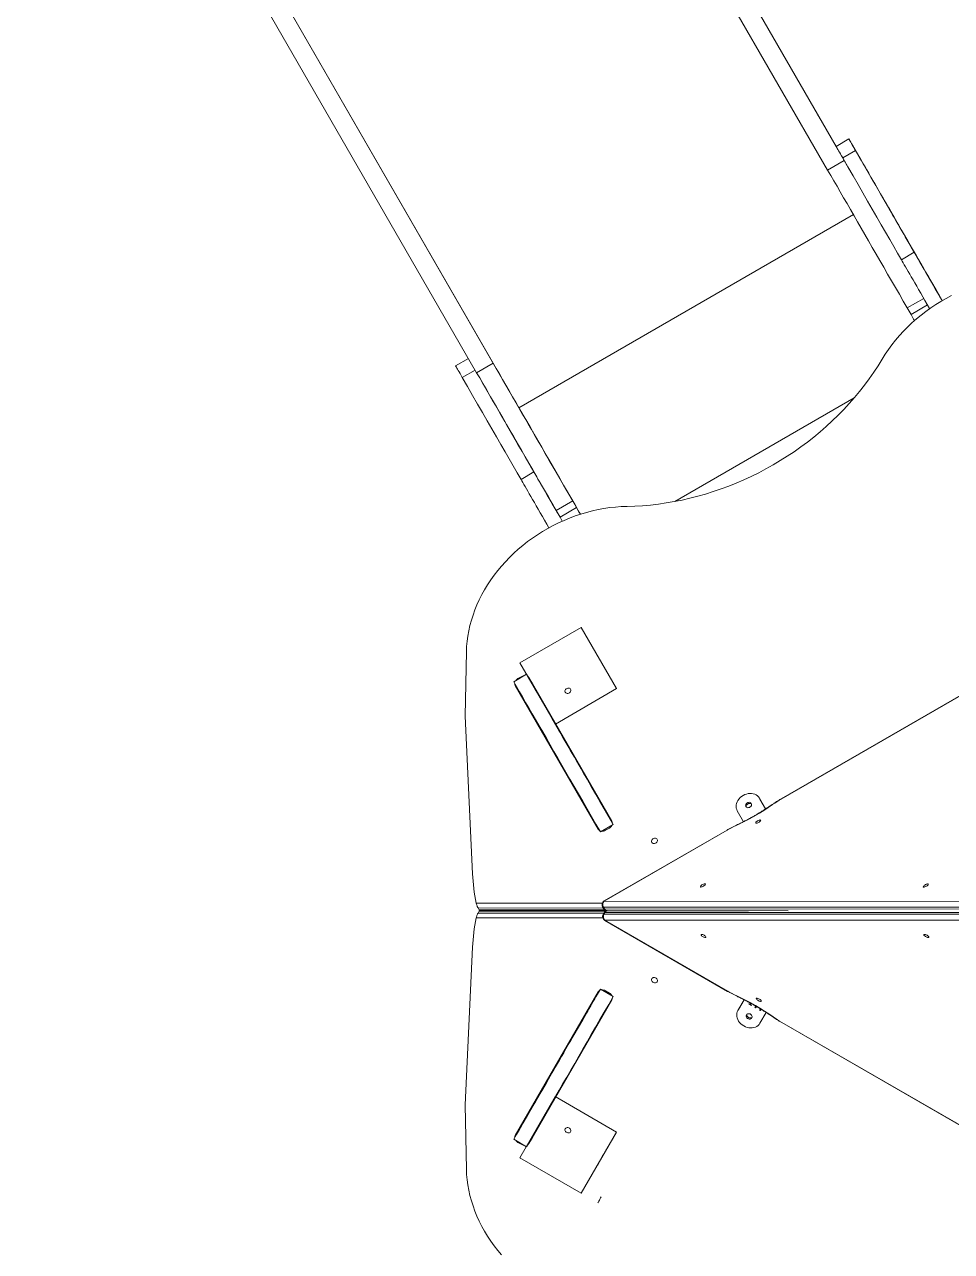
# Model space of a CAD drawing. Header units: millimetres. Extents: x -12977 to 11786, y -11805 to 10558.
# Drawn here: x -6542 to -5232, y 4982 to 6717 of the extents above; entities that cross this region are included whole.
import ezdxf

# ---------------------------------------------------------------- set-up
doc = ezdxf.new("R2010")
doc.units = ezdxf.units.MM
doc.layers.add('DIKOM_ОБЪЕКТ', color=7, linetype='Continuous')

msp = doc.modelspace()

# ---------------------------------------------------------------- linework, layer by layer
at = {"layer": 'DIKOM_ОБЪЕКТ', "color": 7, "linetype": 'Continuous', "lineweight": 15}
for p, q in [((-5383.433, 6524.838), (-6022.646, 7632.29)), ((-5406.816, 6511.338), (-6046.028, 7618.79)), ((-5394.945, 6544.878), (-5909.633, 7436.589)), ((-5879.665, 6238.338), (-6518.878, 7345.79)), ((-5903.048, 6224.838), (-6542.261, 7332.29)), ((-5843.26, 6175.338), (-6425.151, 7183.479)), ((-5376.792, 6555.359), (-5394.978, 6544.859)), ((-5406.816, 6511.338), (-5383.433, 6524.838)), ((-5367.363, 6539.012), (-5385.55, 6528.512)), ((-5843.26, 6175.338), (-5370.44, 6448.32)), ((-5317.094, 6451.965), (-5317.102, 6451.96)), ((-5293.043, 6410.282), (-5298.12, 6419.076)), ((-5296.98, 6417.126), (-5296.991, 6417.121)), ((-5284.311, 6395.043), (-5302.497, 6384.543)), ((-5248.727, 6333.543), (-5248.737, 6333.538)), ((-5248.727, 6333.543), (-5244.794, 6326.73)), ((-5244.786, 6326.734), (-5248.718, 6333.545)), ((-5244.803, 6326.724), (-5247.998, 6332.258)), ((-5294.331, 6316.486), (-5270.996, 6329.959)), ((-5288.915, 6307.105), (-5294.331, 6316.486)), ((-5288.915, 6307.105), (-5265.58, 6320.577)), ((-5914.602, 6244.854), (-5932.78, 6234.359)), ((-5905.168, 6228.51), (-5923.351, 6218.012)), ((-5879.665, 6238.338), (-5903.048, 6224.838)), ((-5622.982, 6042.72), (-5369.348, 6189.157)), ((-5822.112, 6084.543), (-5840.299, 6074.043)), ((-5767.181, 6043.486), (-5790.564, 6029.986)), ((-5761.765, 6034.104), (-5767.181, 6043.486)), ((-5785.147, 6020.605), (-5790.564, 6029.986)), ((-5761.765, 6034.104), (-5785.147, 6020.605)), ((-5781.948, 6015.064), (-5785.147, 6020.605)), ((-5755.196, 5864.787), (-5841.799, 5814.787)), ((-5705.196, 5778.185), (-5755.196, 5864.787)), ((-5081.383, 5848.296), (-5472.65, 5622.398)), ((-5081.221, 5848.014), (-5472.488, 5622.116)), ((-5917.497, 5830.486), (-5919.276, 5739.41)), ((-5841.799, 5814.787), (-5791.799, 5728.185)), ((-5832.509, 5798.494), (-5850.696, 5787.994)), ((-5832.509, 5798.494), (-5850.696, 5787.994)), ((-5839.24, 5795.552), (-5844.783, 5792.351)), ((-5839.24, 5795.551), (-5844.782, 5792.351)), ((-5838.832, 5794.844), (-5839.24, 5795.552)), ((-5838.831, 5794.844), (-5839.24, 5795.551)), ((-5711.804, 5590.802), (-5829.044, 5793.891)), ((-5848.443, 5782.691), (-5731.203, 5579.602)), ((-5844.118, 5775.201), (-5848.443, 5782.691)), ((-5844.118, 5775.201), (-5848.443, 5782.69)), ((-5844.783, 5792.351), (-5844.374, 5791.644)), ((-5844.782, 5792.351), (-5844.374, 5791.644)), ((-5791.799, 5728.185), (-5705.196, 5778.185)), ((-5705.194, 5778.078), (-5705.196, 5778.185)), ((-5705.194, 5778.073), (-5705.196, 5778.077)), ((-5731.143, 5579.501), (-5844.118, 5775.201)), ((-5808.901, 5757.602), (-5794.195, 5732.128)), ((-5919.276, 5739.41), (-5908.773, 5516.371)), ((-5793.591, 5732.477), (-5794.195, 5732.128)), ((-5791.799, 5728.174), (-5791.799, 5728.185)), ((-5791.765, 5727.926), (-5791.164, 5728.273)), ((-5806.775, 5710.513), (-5806.774, 5711.953)), ((-5806.77, 5712.023), (-5806.771, 5710.506)), ((-5788.769, 5724.124), (-5788.768, 5722.759)), ((-5791.768, 5685.936), (-5791.768, 5684.518)), ((-5503.359, 5623.387), (-5494.529, 5608.091)), ((-5503.359, 5623.387), (-5502.498, 5621.895)), ((-5502.498, 5621.895), (-5494.529, 5608.091)), ((-5718.883, 5603.064), (-5719.486, 5602.716)), ((-5718.882, 5603.062), (-5719.485, 5602.713)), ((-5525.705, 5590.09), (-5534.536, 5605.387)), ((-5709.959, 5586.206), (-5728.146, 5575.706)), ((-5719.485, 5602.713), (-5719.486, 5602.716)), ((-5719.485, 5602.713), (-5711.073, 5588.142)), ((-5549.037, 5578.296), (-5722.801, 5477.973)), ((-5548.874, 5578.014), (-5722.638, 5477.691)), ((-5721.007, 5577.941), (-5715.464, 5581.14)), ((-5903.569, 5474.898), (-5725.417, 5474.889)), ((-5901.146, 5468.069), (-5899.705, 5465.573)), ((-5724.006, 5468.06), (-5901.146, 5468.069)), ((-5899.705, 5465.573), (-5722.04, 5465.564)), ((-5718.547, 5464.091), (-5899.139, 5464.099)), ((-5899.128, 5464.905), (-5720.948, 5464.896)), ((-5806.774, 5464.9), (-5806.774, 5464.095)), ((-5806.771, 5464.901), (-5806.77, 5464.095)), ((-5806.77, 5464.9), (-5806.77, 5464.095)), ((-5806.768, 5464.095), (-5806.768, 5464.901)), ((-5791.768, 5464.094), (-5791.768, 5464.9)), ((-5763.941, 5464.898), (-5763.941, 5464.093)), ((-5763.941, 5464.898), (-5763.941, 5464.093)), ((-5724.997, 5469.777), (-5723.578, 5467.32)), ((-5154.166, 5469.009), (-5723.854, 5469.335)), ((-5723.854, 5469.335), (-5722.435, 5466.878)), ((-5722.638, 5477.691), (-5152.951, 5477.366)), ((-5722.435, 5466.878), (-5152.748, 5466.552)), ((-5718.385, 5464.32), (-5462.798, 5464.173)), ((-5518.651, 5464.205), (-5717.543, 5464.175)), ((-5724.737, 5454.096), (-5903.569, 5454.105)), ((-5901.146, 5460.934), (-5899.704, 5463.431)), ((-5901.146, 5460.934), (-5722.882, 5460.924)), ((-5720.453, 5463.422), (-5899.704, 5463.431)), ((-5722.738, 5461.175), (-5724.157, 5458.717)), ((-5721.595, 5461.617), (-5723.014, 5459.159)), ((-5723.014, 5459.159), (-5153.327, 5459.246)), ((-5721.961, 5450.522), (-5721.798, 5450.803)), ((-5721.961, 5450.522), (-5548.197, 5350.199)), ((-5152.111, 5450.889), (-5721.798, 5450.803)), ((-5721.798, 5450.803), (-5548.034, 5350.48)), ((-5151.908, 5461.703), (-5721.595, 5461.617)), ((-5919.275, 5189.641), (-5908.773, 5412.64)), ((-5731.203, 5349.402), (-5848.443, 5146.361)), ((-5730.859, 5348.625), (-5729.283, 5351.353)), ((-5728.145, 5353.296), (-5709.959, 5342.797)), ((-5715.464, 5347.862), (-5721.007, 5351.062)), ((-5548.197, 5350.199), (-5548.034, 5350.48)), ((-5829.044, 5135.161), (-5711.804, 5338.202)), ((-5711.744, 5338.307), (-5824.719, 5142.653)), ((-5719.483, 5326.301), (-5718.879, 5325.952)), ((-5533.696, 5323.115), (-5524.868, 5338.403)), ((-5532.834, 5324.607), (-5524.869, 5338.404)), ((-5518.088, 5332.247), (-5517.975, 5332.444)), ((-5514.84, 5330.372), (-5518.088, 5332.247)), ((-5515.247, 5330.938), (-5517.309, 5332.129)), ((-5516.267, 5332.902), (-5515.835, 5333.649)), ((-5514.741, 5333.044), (-5515.184, 5332.277)), ((-5515.04, 5332.526), (-5515.184, 5332.277)), ((-5514.741, 5333.044), (-5515.04, 5332.526)), ((-5514.697, 5330.621), (-5514.84, 5330.372)), ((-5514.727, 5330.569), (-5514.84, 5330.372)), ((-5511.956, 5331.201), (-5511.825, 5331.429)), ((-5508.588, 5329.256), (-5511.956, 5331.201)), ((-5509.668, 5327.386), (-5508.588, 5329.256)), ((-5508.586, 5326.761), (-5509.668, 5327.386)), ((-5508.442, 5327.009), (-5509.525, 5327.635)), ((-5508.445, 5329.505), (-5508.588, 5329.256)), ((-5507.506, 5328.631), (-5508.586, 5326.761)), ((-5508.442, 5327.009), (-5508.586, 5326.761)), ((-5507.362, 5328.88), (-5508.442, 5327.009)), ((-5507.362, 5328.88), (-5507.506, 5328.631)), ((-5506.303, 5327.937), (-5507.506, 5328.631)), ((-5506.159, 5328.186), (-5506.303, 5327.937)), ((-5506.174, 5328.161), (-5506.303, 5327.937)), ((-5505.461, 5327.451), (-5505.34, 5327.661)), ((-5502.093, 5325.507), (-5505.461, 5327.451)), ((-5503.173, 5323.636), (-5502.093, 5325.507)), ((-5501.95, 5325.755), (-5502.093, 5325.507)), ((-5533.696, 5323.115), (-5532.834, 5324.607)), ((-5502.091, 5323.011), (-5503.173, 5323.636)), ((-5501.947, 5323.26), (-5503.03, 5323.885)), ((-5493.691, 5320.405), (-5502.52, 5305.115)), ((-5501.011, 5324.881), (-5502.091, 5323.011)), ((-5501.947, 5323.26), (-5502.091, 5323.011)), ((-5500.867, 5325.13), (-5501.947, 5323.26)), ((-5499.808, 5324.187), (-5501.011, 5324.881)), ((-5471.81, 5306.097), (-5471.647, 5306.378)), ((-5471.81, 5306.097), (-5080.543, 5080.199)), ((-5471.647, 5306.378), (-5080.381, 5080.48)), ((-5791.405, 5243.773), (-5791.769, 5243.773)), ((-5791.768, 5244.512), (-5791.768, 5243.084)), ((-5809.953, 5211.662), (-5809.954, 5211.677)), ((-5809.954, 5211.677), (-5809.947, 5211.673)), ((-5809.953, 5211.662), (-5809.953, 5211.676)), ((-5809.953, 5211.676), (-5809.947, 5211.673)), ((-5788.769, 5206.307), (-5788.769, 5204.914)), ((-5917.497, 5098.581), (-5919.275, 5189.641)), ((-5791.895, 5201.332), (-5841.895, 5114.73)), ((-5794.192, 5196.914), (-5793.588, 5196.566)), ((-5705.292, 5151.332), (-5791.895, 5201.332)), ((-5791.882, 5201.326), (-5791.895, 5201.332)), ((-5791.155, 5200.781), (-5791.758, 5201.129)), ((-5791.672, 5201.279), (-5791.069, 5200.931)), ((-5790.879, 5201.259), (-5791.482, 5201.607)), ((-5832.754, 5172.186), (-5837.154, 5164.565)), ((-5832.753, 5172.171), (-5837.153, 5164.55)), ((-5850.696, 5141.059), (-5832.51, 5130.559)), ((-5850.696, 5141.058), (-5832.509, 5130.558)), ((-5844.374, 5137.408), (-5844.782, 5136.701)), ((-5844.374, 5137.408), (-5844.782, 5136.701)), ((-5844.782, 5136.701), (-5839.24, 5133.501)), ((-5844.782, 5136.701), (-5839.24, 5133.501)), ((-5824.719, 5142.653), (-5829.044, 5135.161)), ((-5824.719, 5142.653), (-5829.044, 5135.161)), ((-5755.292, 5064.73), (-5705.292, 5151.332)), ((-5712.876, 5138.181), (-5712.812, 5138.145)), ((-5705.205, 5151.284), (-5705.292, 5151.332)), ((-5705.215, 5151.29), (-5705.206, 5151.285)), ((-5839.24, 5133.501), (-5838.832, 5134.209)), ((-5839.24, 5133.501), (-5838.831, 5134.208)), ((-5841.895, 5114.73), (-5755.292, 5064.73)), ((-5841.795, 5114.6), (-5841.764, 5114.654)), ((-5841.795, 5114.593), (-5841.795, 5114.6)), ((-5755.288, 5064.728), (-5755.292, 5064.73)), ((-5731.822, 5051.182), (-5731.822, 5051.182))]:
    msp.add_line(p, q, dxfattribs=at)
at = {"layer": 'DIKOM_ОБЪЕКТ', "color": 7, "linetype": 'Continuous', "lineweight": 15, "flags": 128}
for points in [[(-5423.503, 6594.341), (-5423.414, 6594.186), (-5423.155, 6593.738), (-5422.75, 6593.036), (-5422.233, 6592.141), (-5421.652, 6591.134), (-5421.058, 6590.105), (-5420.503, 6589.144), (-5420.036, 6588.336), (-5419.7, 6587.755), (-5419.525, 6587.451), (-5419.525, 6587.451), (-5419.701, 6587.756), (-5420.037, 6588.338), (-5420.502, 6589.145), (-5421.057, 6590.106), (-5421.652, 6591.136), (-5422.233, 6592.142), (-5422.749, 6593.037), (-5423.155, 6593.739), (-5423.414, 6594.187), (-5423.503, 6594.341)], [(-5394.978, 6544.859), (-5394.963, 6544.832), (-5394.799, 6544.547), (-5394.457, 6543.952), (-5393.937, 6543.05), (-5393.241, 6541.843), (-5392.372, 6540.336), (-5391.332, 6538.533), (-5390.126, 6536.442), (-5388.756, 6534.069), (-5387.229, 6531.423), (-5385.55, 6528.512)], [(-5291.698, 6407.995), (-5294.075, 6412.114), (-5296.56, 6416.419), (-5299.144, 6420.896), (-5301.82, 6425.53), (-5304.575, 6430.304), (-5307.402, 6435.201), (-5310.291, 6440.206), (-5313.232, 6445.299), (-5316.214, 6450.465), (-5319.227, 6455.684), (-5322.26, 6460.938), (-5325.304, 6466.21), (-5328.348, 6471.481), (-5331.379, 6476.732), (-5334.389, 6481.945), (-5337.368, 6487.104), (-5340.303, 6492.188), (-5343.186, 6497.181), (-5346.007, 6502.065), (-5348.754, 6506.823), (-5351.42, 6511.44), (-5353.994, 6515.898), (-5356.469, 6520.182), (-5358.834, 6524.278), (-5361.082, 6528.171), (-5363.205, 6531.847), (-5365.197, 6535.294), (-5367.048, 6538.5), (-5368.754, 6541.454), (-5370.309, 6544.145), (-5371.707, 6546.565), (-5372.942, 6548.703), (-5374.012, 6550.555), (-5374.912, 6552.112), (-5375.639, 6553.369), (-5376.191, 6554.323), (-5376.565, 6554.969), (-5376.76, 6555.306), (-5376.776, 6555.332), (-5376.613, 6555.047), (-5376.27, 6554.452), (-5375.75, 6553.55), (-5375.054, 6552.343), (-5374.185, 6550.836), (-5373.146, 6549.034), (-5371.939, 6546.942), (-5370.57, 6544.569), (-5369.043, 6541.923), (-5367.363, 6539.012)], [(-5302.497, 6384.543), (-5307.867, 6393.853), (-5313.409, 6403.461), (-5319.122, 6413.366), (-5325.007, 6423.568), (-5331.061, 6434.064), (-5337.286, 6444.855), (-5343.68, 6455.938), (-5350.242, 6467.313), (-5356.971, 6478.977), (-5363.868, 6490.931), (-5370.93, 6503.172), (-5378.158, 6515.7), (-5385.55, 6528.512)], [(-5376.202, 6512.31), (-5379.123, 6517.371), (-5383.433, 6524.838)], [(-5284.311, 6395.043), (-5289.68, 6404.353), (-5295.222, 6413.961), (-5300.936, 6423.866), (-5306.82, 6434.068), (-5312.875, 6444.564), (-5319.099, 6455.355), (-5325.493, 6466.438), (-5332.056, 6477.813), (-5338.784, 6489.477), (-5345.681, 6501.431), (-5352.743, 6513.672), (-5359.971, 6526.2), (-5367.363, 6539.012)], [(-5294.331, 6316.486), (-5299.883, 6326.103), (-5305.43, 6335.71), (-5310.966, 6345.299), (-5316.485, 6354.858), (-5321.982, 6364.379), (-5327.45, 6373.851), (-5332.886, 6383.266), (-5338.282, 6392.614), (-5343.634, 6401.885), (-5348.937, 6411.07), (-5354.184, 6420.16), (-5359.371, 6429.145), (-5364.493, 6438.018), (-5369.544, 6446.768), (-5374.519, 6455.386), (-5379.413, 6463.866), (-5384.223, 6472.196), (-5388.941, 6480.37), (-5393.564, 6488.38), (-5398.087, 6496.216), (-5402.505, 6503.871), (-5406.816, 6511.338)], [(-5317.094, 6451.965), (-5318.597, 6454.566), (-5319.973, 6456.95), (-5321.213, 6459.096), (-5322.303, 6460.983), (-5323.234, 6462.594), (-5323.996, 6463.913), (-5324.583, 6464.929), (-5324.989, 6465.631), (-5325.211, 6466.013), (-5325.245, 6466.072), (-5325.093, 6465.807), (-5324.754, 6465.221), (-5324.234, 6464.318), (-5323.536, 6463.108), (-5322.667, 6461.602), (-5321.635, 6459.813), (-5320.45, 6457.76), (-5319.122, 6455.46), (-5317.665, 6452.935), (-5316.092, 6450.209), (-5314.417, 6447.308)], [(-5296.98, 6417.126), (-5298.724, 6420.147), (-5300.536, 6423.286), (-5302.4, 6426.515), (-5304.299, 6429.804), (-5306.214, 6433.122), (-5308.13, 6436.44), (-5310.027, 6439.726), (-5311.89, 6442.951), (-5313.699, 6446.085), (-5315.44, 6449.099), (-5317.094, 6451.965)], [(-5314.417, 6447.308), (-5312.429, 6443.865), (-5310.427, 6440.396), (-5308.41, 6436.901), (-5306.378, 6433.382), (-5304.333, 6429.84), (-5302.275, 6426.274), (-5300.203, 6422.685), (-5298.12, 6419.076)], [(-5309.343, 6438.509), (-5309.255, 6438.356), (-5308.996, 6437.907), (-5308.59, 6437.205), (-5308.075, 6436.31), (-5307.493, 6435.304), (-5306.898, 6434.274), (-5306.343, 6433.313), (-5305.878, 6432.506), (-5305.542, 6431.924), (-5305.366, 6431.62), (-5305.366, 6431.62), (-5305.541, 6431.925), (-5305.877, 6432.506), (-5306.344, 6433.314), (-5306.899, 6434.275), (-5307.492, 6435.305), (-5308.074, 6436.312), (-5308.591, 6437.206), (-5308.996, 6437.908), (-5309.255, 6438.356), (-5309.343, 6438.509)], [(-5296.98, 6417.126), (-5292.889, 6410.038), (-5288.713, 6402.805), (-5284.462, 6395.441), (-5280.144, 6387.961), (-5275.767, 6380.379), (-5271.338, 6372.708), (-5266.868, 6364.964), (-5262.363, 6357.161), (-5257.832, 6349.313), (-5253.284, 6341.435), (-5248.727, 6333.543)], [(-5293.043, 6410.282), (-5288.178, 6401.856), (-5283.265, 6393.345), (-5278.308, 6384.758), (-5273.314, 6376.107), (-5268.288, 6367.402), (-5263.237, 6358.654), (-5258.168, 6349.873), (-5253.086, 6341.071), (-5247.998, 6332.258)], [(-5291.698, 6407.995), (-5288.517, 6402.485), (-5285.234, 6396.797), (-5281.856, 6390.946), (-5278.393, 6384.947), (-5274.854, 6378.815), (-5271.247, 6372.567), (-5267.582, 6366.218), (-5263.867, 6359.785), (-5260.115, 6353.284), (-5256.333, 6346.733), (-5252.53, 6340.147), (-5248.718, 6333.545)], [(-5302.497, 6384.543), (-5301.299, 6382.466), (-5299.937, 6380.105), (-5298.413, 6377.463), (-5296.732, 6374.549), (-5294.897, 6371.369), (-5292.912, 6367.93), (-5290.783, 6364.241), (-5288.514, 6360.309), (-5286.11, 6356.144), (-5283.578, 6351.757), (-5280.923, 6347.156), (-5278.151, 6342.354), (-5275.269, 6337.361), (-5272.283, 6332.189), (-5269.201, 6326.849), (-5266.03, 6321.356), (-5262.777, 6315.721), (-5262.576, 6315.372)], [(-5284.311, 6395.043), (-5283.112, 6392.966), (-5281.75, 6390.605), (-5280.226, 6387.963), (-5278.545, 6385.049), (-5276.71, 6381.869), (-5274.726, 6378.43), (-5272.596, 6374.741), (-5270.327, 6370.809), (-5267.924, 6366.644), (-5265.391, 6362.257), (-5262.736, 6357.656), (-5259.964, 6352.854), (-5257.082, 6347.861), (-5254.097, 6342.689), (-5251.015, 6337.349), (-5247.843, 6331.856), (-5244.862, 6326.69)], [(-5329.641, 6244.171), (-5325.341, 6251.057), (-5320.754, 6257.824), (-5315.887, 6264.457), (-5310.75, 6270.948), (-5305.352, 6277.283), (-5299.701, 6283.453), (-5293.809, 6289.446), (-5287.684, 6295.253), (-5281.337, 6300.861), (-5274.78, 6306.263), (-5268.024, 6311.449), (-5261.081, 6316.41), (-5253.964, 6321.137), (-5246.683, 6325.621), (-5239.252, 6329.855), (-5231.684, 6333.832)], [(-5283.986, 6298.568), (-5285.235, 6300.73), (-5288.915, 6307.105)], [(-5932.78, 6234.359), (-5932.765, 6234.332), (-5932.601, 6234.047), (-5932.258, 6233.452), (-5931.739, 6232.55), (-5931.043, 6231.343), (-5930.174, 6229.836), (-5929.134, 6228.034), (-5927.927, 6225.942), (-5926.558, 6223.569), (-5925.031, 6220.923), (-5923.351, 6218.012)], [(-5767.181, 6043.486), (-5772.734, 6053.103), (-5778.281, 6062.711), (-5783.816, 6072.298), (-5789.335, 6081.858), (-5794.831, 6091.379), (-5800.3, 6100.851), (-5805.735, 6110.266), (-5811.131, 6119.613), (-5816.484, 6128.885), (-5821.786, 6138.07), (-5827.034, 6147.16), (-5832.221, 6156.146), (-5837.342, 6165.018), (-5842.394, 6173.768), (-5847.369, 6182.386), (-5852.264, 6190.866), (-5857.072, 6199.196), (-5861.791, 6207.371), (-5866.414, 6215.38), (-5870.937, 6223.216), (-5875.356, 6230.871), (-5879.665, 6238.338)], [(-5690.478, 6035.842), (-5679.438, 6036.173), (-5668.353, 6036.821), (-5657.237, 6037.786), (-5646.097, 6039.067), (-5634.947, 6040.661), (-5623.797, 6042.569), (-5612.657, 6044.787), (-5601.54, 6047.314), (-5590.456, 6050.148), (-5579.417, 6053.285), (-5568.431, 6056.722), (-5557.513, 6060.456), (-5546.67, 6064.483), (-5535.915, 6068.799), (-5525.259, 6073.401), (-5514.712, 6078.283), (-5504.282, 6083.44), (-5493.983, 6088.867), (-5483.824, 6094.56), (-5473.814, 6100.512), (-5463.963, 6106.718), (-5454.283, 6113.171), (-5444.782, 6119.865), (-5435.468, 6126.793), (-5426.353, 6133.949), (-5417.444, 6141.325), (-5408.75, 6148.914), (-5400.281, 6156.709), (-5392.044, 6164.701), (-5384.048, 6172.883), (-5376.3, 6181.248), (-5368.81, 6189.786), (-5361.582, 6198.488), (-5354.625, 6207.348), (-5347.946, 6216.355), (-5341.552, 6225.5), (-5335.448, 6234.775), (-5329.641, 6244.171)], [(-5840.299, 6074.043), (-5845.669, 6083.353), (-5851.21, 6092.961), (-5856.923, 6102.866), (-5862.809, 6113.068), (-5868.863, 6123.564), (-5875.088, 6134.355), (-5881.482, 6145.438), (-5888.043, 6156.812), (-5894.773, 6168.477), (-5901.669, 6180.431), (-5908.732, 6192.672), (-5915.959, 6205.199), (-5923.351, 6218.012)], [(-5790.564, 6029.986), (-5796.116, 6039.603), (-5801.663, 6049.21), (-5807.198, 6058.799), (-5812.718, 6068.358), (-5818.214, 6077.879), (-5823.683, 6087.351), (-5829.118, 6096.766), (-5834.514, 6106.114), (-5839.866, 6115.385), (-5845.169, 6124.57), (-5850.417, 6133.66), (-5855.603, 6142.645), (-5860.725, 6151.518), (-5865.776, 6160.268), (-5870.752, 6168.886), (-5875.646, 6177.366), (-5880.455, 6185.696), (-5885.173, 6193.87), (-5889.797, 6201.88), (-5894.319, 6209.716), (-5898.739, 6217.371), (-5903.048, 6224.838)], [(-5822.112, 6084.543), (-5827.482, 6093.853), (-5833.024, 6103.461), (-5838.737, 6113.366), (-5844.622, 6123.568), (-5850.677, 6134.064), (-5856.901, 6144.855), (-5863.295, 6155.938), (-5869.857, 6167.312), (-5876.586, 6178.977), (-5883.483, 6190.931), (-5890.545, 6203.172), (-5895.818, 6212.311)], [(-5756.377, 6024.83), (-5758.426, 6028.379), (-5763.894, 6037.851), (-5769.329, 6047.266), (-5774.726, 6056.613), (-5780.078, 6065.884), (-5785.38, 6075.07), (-5790.628, 6084.16), (-5795.816, 6093.146), (-5800.937, 6102.018), (-5805.988, 6110.768), (-5810.964, 6119.387), (-5815.858, 6127.866), (-5820.666, 6136.196), (-5825.385, 6144.371), (-5830.008, 6152.38), (-5834.532, 6160.216), (-5838.95, 6167.871), (-5843.26, 6175.338)], [(-5819.763, 6134.582), (-5819.852, 6134.735), (-5820.111, 6135.183), (-5820.516, 6135.885), (-5821.032, 6136.779), (-5821.613, 6137.786), (-5822.208, 6138.816), (-5822.763, 6139.777), (-5823.229, 6140.584), (-5823.564, 6141.166), (-5823.741, 6141.471), (-5823.74, 6141.471), (-5823.565, 6141.167), (-5823.229, 6140.585), (-5822.762, 6139.778), (-5822.207, 6138.817), (-5821.613, 6137.788), (-5821.032, 6136.781), (-5820.515, 6135.886), (-5820.11, 6135.184), (-5819.851, 6134.736), (-5819.763, 6134.582)], [(-5840.299, 6074.043), (-5839.101, 6071.966), (-5837.738, 6069.604), (-5836.215, 6066.963), (-5834.533, 6064.049), (-5832.698, 6060.869), (-5830.713, 6057.43), (-5828.584, 6053.74), (-5826.316, 6049.809), (-5823.912, 6045.644), (-5821.38, 6041.257), (-5818.725, 6036.656), (-5815.953, 6031.854), (-5813.071, 6026.861), (-5810.085, 6021.689), (-5807.003, 6016.349), (-5803.832, 6010.856), (-5800.827, 6005.651)], [(-5822.112, 6084.543), (-5820.914, 6082.466), (-5819.551, 6080.104), (-5818.028, 6077.463), (-5816.346, 6074.549), (-5814.512, 6071.369), (-5812.527, 6067.93), (-5810.397, 6064.24), (-5808.129, 6060.309), (-5805.726, 6056.144), (-5803.193, 6051.757), (-5800.538, 6047.156), (-5797.766, 6042.354), (-5794.883, 6037.36), (-5791.899, 6032.189), (-5788.817, 6026.849), (-5785.645, 6021.356), (-5782.392, 6015.72), (-5782, 6015.041)], [(-5690.478, 6035.842), (-5698.591, 6035.561), (-5706.744, 6034.972), (-5714.922, 6034.074), (-5723.111, 6032.871), (-5731.297, 6031.364), (-5739.465, 6029.555), (-5747.601, 6027.449), (-5755.692, 6025.047), (-5763.723, 6022.356), (-5771.679, 6019.379), (-5779.548, 6016.121), (-5787.315, 6012.588), (-5794.968, 6008.787), (-5802.491, 6004.724), (-5809.875, 6000.406), (-5817.103, 5995.841), (-5824.164, 5991.035), (-5831.046, 5985.999), (-5837.737, 5980.741), (-5844.225, 5975.269), (-5850.499, 5969.593), (-5856.549, 5963.724), (-5862.362, 5957.671), (-5867.93, 5951.445), (-5873.243, 5945.057), (-5878.291, 5938.518), (-5883.066, 5931.839), (-5887.559, 5925.031), (-5891.763, 5918.108), (-5895.669, 5911.081), (-5899.272, 5903.961), (-5902.565, 5896.762), (-5905.543, 5889.496), (-5908.199, 5882.176), (-5910.531, 5874.813), (-5912.533, 5867.422), (-5914.201, 5860.015), (-5915.534, 5852.605), (-5916.529, 5845.205), (-5917.183, 5837.827), (-5917.497, 5830.486)], [(-5756.405, 6024.821), (-5758.085, 6027.731), (-5761.765, 6034.104)], [(-5832.509, 5798.494), (-5828.517, 5791.577), (-5824.376, 5784.403), (-5820.091, 5776.979), (-5815.663, 5769.309), (-5811.098, 5761.401), (-5806.398, 5753.26), (-5801.568, 5744.892), (-5796.611, 5736.306), (-5791.532, 5727.507), (-5786.334, 5718.502), (-5781.021, 5709.299), (-5775.599, 5699.905), (-5770.069, 5690.327), (-5764.439, 5680.574), (-5758.711, 5670.653), (-5752.891, 5660.571), (-5746.983, 5650.337), (-5740.992, 5639.96), (-5734.922, 5629.446), (-5728.779, 5618.806), (-5722.568, 5608.046), (-5716.292, 5597.177), (-5709.959, 5586.206)], [(-5850.696, 5787.994), (-5846.703, 5781.077), (-5842.563, 5773.903), (-5838.277, 5766.479), (-5833.85, 5758.809), (-5829.284, 5750.901), (-5824.585, 5742.76), (-5819.755, 5734.392), (-5814.798, 5725.806), (-5809.718, 5717.007), (-5804.521, 5708.002), (-5799.207, 5698.799), (-5793.785, 5689.405), (-5788.255, 5679.827), (-5782.625, 5670.074), (-5776.898, 5660.153), (-5771.078, 5650.071), (-5765.169, 5639.837), (-5759.178, 5629.46), (-5753.109, 5618.946), (-5746.966, 5608.305), (-5740.755, 5597.546), (-5734.48, 5586.677), (-5728.146, 5575.706)], [(-5770.21, 5777.383), (-5770.871, 5778.171), (-5771.786, 5778.717), (-5772.883, 5778.976), (-5774.072, 5778.929), (-5775.257, 5778.578), (-5776.341, 5777.951), (-5777.239, 5777.101), (-5777.874, 5776.095), (-5778.197, 5775.015), (-5778.183, 5773.949), (-5777.83, 5772.982), (-5777.17, 5772.194), (-5776.254, 5771.648), (-5775.157, 5771.389), (-5773.968, 5771.436), (-5772.784, 5771.788), (-5771.699, 5772.414), (-5770.803, 5773.264), (-5770.167, 5774.27), (-5769.843, 5775.35), (-5769.857, 5776.416), (-5770.21, 5777.383)], [(-5770.209, 5777.382), (-5770.87, 5778.17), (-5771.786, 5778.716), (-5772.883, 5778.976), (-5774.072, 5778.928), (-5775.257, 5778.577), (-5776.341, 5777.951), (-5777.238, 5777.101), (-5777.874, 5776.095), (-5778.197, 5775.015), (-5778.183, 5773.949), (-5777.83, 5772.982), (-5777.17, 5772.194), (-5776.254, 5771.648), (-5775.157, 5771.389), (-5773.968, 5771.436), (-5772.783, 5771.787), (-5771.699, 5772.414), (-5770.802, 5773.264), (-5770.166, 5774.27), (-5769.843, 5775.35), (-5769.857, 5776.416), (-5770.209, 5777.382)], [(-5814.299, 5767.152), (-5814.391, 5767.313), (-5814.663, 5767.783), (-5815.092, 5768.527), (-5815.649, 5769.49), (-5816.29, 5770.601), (-5816.969, 5771.778), (-5817.636, 5772.932), (-5818.24, 5773.979), (-5818.738, 5774.841), (-5819.092, 5775.454), (-5819.275, 5775.772), (-5819.275, 5775.772), (-5819.092, 5775.454), (-5818.738, 5774.842), (-5818.24, 5773.98), (-5817.636, 5772.933), (-5816.969, 5771.778), (-5816.29, 5770.602), (-5815.649, 5769.491), (-5815.092, 5768.527), (-5814.663, 5767.783), (-5814.391, 5767.313), (-5814.299, 5767.152)], [(-5789.834, 5724.579), (-5789.923, 5724.733), (-5790.183, 5725.183), (-5790.593, 5725.894), (-5791.12, 5726.806), (-5791.721, 5727.847), (-5792.347, 5728.931), (-5792.948, 5729.972), (-5793.475, 5730.884), (-5793.885, 5731.595), (-5794.145, 5732.046), (-5794.234, 5732.2), (-5794.145, 5732.046), (-5793.885, 5731.595), (-5793.475, 5730.885), (-5792.948, 5729.973), (-5792.347, 5728.932), (-5791.721, 5727.848), (-5791.12, 5726.807), (-5790.594, 5725.895), (-5790.184, 5725.184), (-5789.923, 5724.733), (-5789.834, 5724.579)], [(-5791.753, 5727.933), (-5791.221, 5727.01), (-5790.488, 5725.739), (-5789.568, 5724.145), (-5788.464, 5722.231), (-5787.176, 5720), (-5785.709, 5717.457), (-5784.063, 5714.605), (-5782.242, 5711.45), (-5780.25, 5707.998), (-5778.089, 5704.255), (-5775.764, 5700.226), (-5773.277, 5695.919), (-5770.635, 5691.342), (-5767.842, 5686.502), (-5764.902, 5681.409), (-5761.821, 5676.072), (-5758.604, 5670.498), (-5755.256, 5664.699), (-5751.784, 5658.685), (-5748.194, 5652.466), (-5744.492, 5646.053), (-5740.684, 5639.457), (-5736.778, 5632.69), (-5732.779, 5625.764)], [(-5806.77, 5710.505), (-5806.77, 5711.701), (-5806.77, 5711.979)], [(-5806.768, 5711.935), (-5806.768, 5711.609), (-5806.768, 5710.502)], [(-5788.768, 5680.687), (-5788.768, 5680.041), (-5788.768, 5679.322)], [(-5732.779, 5625.764), (-5730.284, 5621.442), (-5727.895, 5617.303), (-5725.622, 5613.366), (-5723.474, 5609.645), (-5721.463, 5606.16), (-5719.594, 5602.923), (-5719.477, 5602.721)], [(-5534.536, 5605.387), (-5535.426, 5607.295), (-5535.981, 5609.347), (-5536.188, 5611.502), (-5536.045, 5613.716), (-5535.553, 5615.943), (-5534.724, 5618.139), (-5533.573, 5620.258), (-5532.125, 5622.257), (-5530.409, 5624.097), (-5528.459, 5625.739), (-5526.315, 5627.149), (-5524.022, 5628.3), (-5521.625, 5629.168), (-5519.174, 5629.735), (-5516.718, 5629.989), (-5514.308, 5629.926), (-5511.992, 5629.547), (-5509.817, 5628.858), (-5507.828, 5627.875), (-5506.066, 5626.618), (-5504.566, 5625.112), (-5503.359, 5623.387)], [(-5472.65, 5622.398), (-5472.623, 5622.351), (-5472.488, 5622.116)], [(-5522.349, 5611.479), (-5522.702, 5612.447), (-5522.718, 5613.514), (-5522.395, 5614.595), (-5521.759, 5615.602), (-5520.864, 5616.453), (-5519.779, 5617.079), (-5518.594, 5617.43), (-5517.404, 5617.477), (-5516.306, 5617.216), (-5515.39, 5616.668), (-5514.728, 5615.878), (-5514.375, 5614.911), (-5514.36, 5613.843), (-5514.682, 5612.761), (-5515.317, 5611.755), (-5516.214, 5610.904), (-5517.298, 5610.277), (-5518.484, 5609.927), (-5519.673, 5609.88), (-5520.771, 5610.141), (-5521.688, 5610.689), (-5522.349, 5611.479)], [(-5521.808, 5610.796), (-5521.84, 5610.954), (-5521.856, 5612.022), (-5521.534, 5613.103), (-5520.898, 5614.11), (-5520.002, 5614.961), (-5518.917, 5615.587), (-5517.732, 5615.938), (-5516.542, 5615.985), (-5515.445, 5615.724), (-5514.528, 5615.176), (-5514.408, 5615.069)], [(-5514.4, 5615.035), (-5514.495, 5615.119), (-5515.411, 5615.665), (-5516.508, 5615.924), (-5517.697, 5615.877), (-5518.882, 5615.526), (-5519.967, 5614.9), (-5520.863, 5614.049), (-5521.499, 5613.043), (-5521.823, 5611.964), (-5521.807, 5610.897), (-5521.782, 5610.773)], [(-5485.279, 5614.342), (-5485.062, 5614.418), (-5484.663, 5614.351)], [(-5508.464, 5588.221), (-5508.119, 5587.978), (-5507.496, 5587.934), (-5506.652, 5588.094), (-5505.661, 5588.443), (-5504.611, 5588.949), (-5503.596, 5589.569), (-5502.706, 5590.246), (-5502.019, 5590.921), (-5501.598, 5591.535), (-5501.478, 5592.03), (-5501.671, 5592.366), (-5502.161, 5592.511), (-5502.902, 5592.452), (-5503.83, 5592.195), (-5504.862, 5591.763), (-5505.907, 5591.193), (-5506.87, 5590.537), (-5507.668, 5589.854), (-5508.228, 5589.202), (-5508.501, 5588.641), (-5508.464, 5588.221)], [(-5548.874, 5578.014), (-5549.01, 5578.249), (-5549.037, 5578.296)], [(-5535.747, 5585.205), (-5535.921, 5585.054), (-5536.063, 5584.675)], [(-5647.659, 5565.094), (-5648.319, 5565.882), (-5649.235, 5566.428), (-5650.333, 5566.688), (-5651.521, 5566.64), (-5652.706, 5566.289), (-5653.791, 5565.663), (-5654.688, 5564.813), (-5655.323, 5563.807), (-5655.647, 5562.727), (-5655.632, 5561.661), (-5655.28, 5560.694), (-5654.62, 5559.906), (-5653.704, 5559.36), (-5652.607, 5559.101), (-5651.418, 5559.148), (-5650.233, 5559.499), (-5649.148, 5560.125), (-5648.252, 5560.976), (-5647.616, 5561.982), (-5647.292, 5563.062), (-5647.307, 5564.128), (-5647.659, 5565.094)], [(-5579.691, 5502), (-5580.036, 5502.243), (-5580.658, 5502.287), (-5581.503, 5502.127), (-5582.494, 5501.778), (-5583.544, 5501.272), (-5584.559, 5500.652), (-5585.449, 5499.975), (-5586.136, 5499.3), (-5586.558, 5498.687), (-5586.677, 5498.19), (-5586.483, 5497.855), (-5585.994, 5497.71), (-5585.252, 5497.769), (-5584.325, 5498.026), (-5583.293, 5498.458), (-5582.248, 5499.028), (-5581.285, 5499.684), (-5580.488, 5500.368), (-5579.927, 5501.019), (-5579.654, 5501.58), (-5579.691, 5502)], [(-5264.563, 5501.82), (-5264.908, 5502.063), (-5265.531, 5502.106), (-5266.375, 5501.947), (-5267.366, 5501.598), (-5268.416, 5501.091), (-5269.431, 5500.472), (-5270.322, 5499.795), (-5271.008, 5499.119), (-5271.43, 5498.506), (-5271.549, 5498.01), (-5271.356, 5497.674), (-5270.866, 5497.53), (-5270.125, 5497.589), (-5269.197, 5497.846), (-5268.165, 5498.278), (-5267.121, 5498.848), (-5266.157, 5499.503), (-5265.36, 5500.187), (-5264.799, 5500.839), (-5264.526, 5501.4), (-5264.563, 5501.82)], [(-5723.854, 5469.335), (-5724.591, 5469.451), (-5724.997, 5469.777)], [(-5723.578, 5467.32), (-5723.173, 5466.994), (-5722.435, 5466.878)], [(-5722.638, 5477.691), (-5722.774, 5477.926), (-5722.801, 5477.973)], [(-5724.157, 5458.717), (-5723.751, 5459.043), (-5723.014, 5459.159)], [(-5721.595, 5461.617), (-5722.332, 5461.5), (-5722.738, 5461.175)], [(-5578.851, 5426.451), (-5578.813, 5426.871), (-5579.087, 5427.432), (-5579.647, 5428.083), (-5580.445, 5428.767), (-5581.409, 5429.423), (-5582.452, 5429.992), (-5583.484, 5430.425), (-5584.413, 5430.682), (-5585.154, 5430.741), (-5585.644, 5430.597), (-5585.837, 5430.262), (-5585.717, 5429.766), (-5585.296, 5429.153), (-5584.609, 5428.478), (-5583.719, 5427.801), (-5582.703, 5427.181), (-5581.653, 5426.674), (-5580.662, 5426.325), (-5579.818, 5426.166), (-5579.196, 5426.209), (-5578.851, 5426.451)], [(-5263.723, 5426.499), (-5263.686, 5426.92), (-5263.96, 5427.48), (-5264.52, 5428.131), (-5265.318, 5428.815), (-5266.281, 5429.471), (-5267.325, 5430.04), (-5268.357, 5430.473), (-5269.285, 5430.73), (-5270.027, 5430.789), (-5270.516, 5430.645), (-5270.71, 5430.31), (-5270.59, 5429.814), (-5270.168, 5429.201), (-5269.482, 5428.526), (-5268.591, 5427.849), (-5267.576, 5427.229), (-5266.526, 5426.722), (-5265.535, 5426.374), (-5264.691, 5426.214), (-5264.068, 5426.257), (-5263.723, 5426.499)], [(-5655.28, 5368.298), (-5655.632, 5367.332), (-5655.647, 5366.266), (-5655.324, 5365.186), (-5654.688, 5364.18), (-5653.791, 5363.33), (-5652.707, 5362.704), (-5651.522, 5362.353), (-5650.333, 5362.305), (-5649.236, 5362.564), (-5648.32, 5363.11), (-5647.659, 5363.898), (-5647.307, 5364.864), (-5647.292, 5365.93), (-5647.616, 5367.01), (-5648.251, 5368.015), (-5649.148, 5368.866), (-5650.233, 5369.493), (-5651.418, 5369.844), (-5652.606, 5369.891), (-5653.703, 5369.632), (-5654.619, 5369.086), (-5655.28, 5368.298)], [(-5850.696, 5141.059), (-5846.703, 5147.972), (-5842.562, 5155.143), (-5838.277, 5162.565), (-5833.85, 5170.231), (-5829.285, 5178.137), (-5824.585, 5186.275), (-5819.755, 5194.64), (-5814.798, 5203.224), (-5809.719, 5212.021), (-5804.521, 5221.023), (-5799.208, 5230.224), (-5793.784, 5239.615), (-5788.256, 5249.191), (-5782.625, 5258.942), (-5776.898, 5268.862), (-5771.077, 5278.942), (-5765.17, 5289.174), (-5759.178, 5299.55), (-5753.109, 5310.062), (-5746.966, 5320.7), (-5740.754, 5331.459), (-5734.48, 5342.327), (-5728.145, 5353.296)], [(-5832.51, 5130.559), (-5828.517, 5137.472), (-5824.376, 5144.643), (-5820.09, 5152.064), (-5815.664, 5159.731), (-5811.098, 5167.637), (-5806.398, 5175.775), (-5801.568, 5184.14), (-5796.612, 5192.724), (-5791.532, 5201.521), (-5786.334, 5210.523), (-5781.021, 5219.724), (-5775.598, 5229.115), (-5770.069, 5238.691), (-5764.439, 5248.442), (-5758.711, 5258.362), (-5752.891, 5268.442), (-5746.983, 5278.674), (-5740.992, 5289.05), (-5734.923, 5299.562), (-5728.779, 5310.2), (-5722.568, 5320.959), (-5716.293, 5331.827), (-5709.959, 5342.797)], [(-5750.966, 5313.805), (-5748.471, 5318.126), (-5746.082, 5322.264), (-5743.808, 5326.201), (-5741.661, 5329.92), (-5739.649, 5333.404), (-5737.781, 5336.639), (-5736.064, 5339.611), (-5734.508, 5342.306), (-5733.118, 5344.714), (-5731.899, 5346.823), (-5730.859, 5348.625)], [(-5534.907, 5343.289), (-5535.08, 5343.44), (-5535.223, 5343.819)], [(-5500.696, 5336.264), (-5500.658, 5336.684), (-5500.932, 5337.245), (-5501.493, 5337.896), (-5502.29, 5338.58), (-5503.253, 5339.235), (-5504.298, 5339.805), (-5505.33, 5340.237), (-5506.258, 5340.495), (-5506.999, 5340.554), (-5507.489, 5340.409), (-5507.682, 5340.074), (-5507.563, 5339.578), (-5507.141, 5338.966), (-5506.455, 5338.291), (-5505.564, 5337.613), (-5504.549, 5336.994), (-5503.499, 5336.487), (-5502.508, 5336.138), (-5501.664, 5335.978), (-5501.041, 5336.021), (-5500.696, 5336.264)], [(-5809.953, 5211.662), (-5809.407, 5212.606), (-5808.674, 5213.875), (-5807.755, 5215.466), (-5806.65, 5217.378), (-5805.362, 5219.606), (-5803.895, 5222.147), (-5802.249, 5224.996), (-5800.428, 5228.148), (-5798.436, 5231.598), (-5796.275, 5235.34), (-5793.95, 5239.366), (-5791.464, 5243.671), (-5788.822, 5248.246), (-5786.029, 5253.083), (-5783.088, 5258.174), (-5780.008, 5263.51), (-5776.79, 5269.081), (-5773.443, 5274.879), (-5769.97, 5280.891), (-5766.381, 5287.109), (-5762.679, 5293.521), (-5758.871, 5300.115), (-5754.965, 5306.88), (-5750.966, 5313.805)], [(-5502.52, 5305.115), (-5503.727, 5303.391), (-5505.226, 5301.884), (-5506.989, 5300.628), (-5508.977, 5299.645), (-5511.151, 5298.958), (-5513.467, 5298.578), (-5515.878, 5298.515), (-5518.334, 5298.77), (-5520.785, 5299.337), (-5523.182, 5300.205), (-5525.475, 5301.356), (-5527.619, 5302.767), (-5529.568, 5304.408), (-5531.285, 5306.247), (-5532.733, 5308.247), (-5533.884, 5310.366), (-5534.714, 5312.561), (-5535.204, 5314.788), (-5535.348, 5317.001), (-5535.14, 5319.155), (-5534.586, 5321.207), (-5533.696, 5323.115)], [(-5521.509, 5317.024), (-5520.848, 5317.813), (-5519.93, 5318.36), (-5518.833, 5318.621), (-5517.643, 5318.574), (-5516.458, 5318.224), (-5515.374, 5317.597), (-5514.477, 5316.747), (-5513.842, 5315.74), (-5513.519, 5314.659), (-5513.535, 5313.591), (-5513.888, 5312.623), (-5514.55, 5311.834), (-5515.467, 5311.287), (-5516.564, 5311.026), (-5517.753, 5311.072), (-5518.938, 5311.423), (-5520.024, 5312.05), (-5520.92, 5312.901), (-5521.555, 5313.907), (-5521.878, 5314.988), (-5521.862, 5316.056), (-5521.509, 5317.024)], [(-5513.568, 5313.434), (-5513.688, 5313.326), (-5514.605, 5312.779), (-5515.703, 5312.518), (-5516.892, 5312.565), (-5518.078, 5312.916), (-5519.162, 5313.542), (-5520.058, 5314.393), (-5520.694, 5315.4), (-5521.016, 5316.48), (-5521.001, 5317.548), (-5520.968, 5317.706)], [(-5484.439, 5314.152), (-5484.222, 5314.076), (-5483.822, 5314.143)], [(-5788.768, 5249.707), (-5788.768, 5248.844), (-5788.769, 5248.382)], [(-5844.847, 5151.245), (-5844.275, 5152.237), (-5842.274, 5155.703), (-5840.221, 5159.26), (-5838.129, 5162.882), (-5836.015, 5166.545), (-5833.893, 5170.22), (-5831.778, 5173.883), (-5829.687, 5177.505), (-5827.633, 5181.062), (-5825.633, 5184.527), (-5823.698, 5187.876), (-5821.846, 5191.084), (-5820.088, 5194.129), (-5818.437, 5196.989), (-5816.905, 5199.642), (-5815.502, 5202.07), (-5814.241, 5204.255), (-5813.128, 5206.181), (-5812.172, 5207.835), (-5811.381, 5209.205), (-5810.76, 5210.281), (-5810.313, 5211.055), (-5810.043, 5211.521), (-5809.954, 5211.677)], [(-5844.847, 5151.245), (-5844.275, 5152.237), (-5842.274, 5155.702), (-5840.22, 5159.259), (-5838.129, 5162.882), (-5836.014, 5166.545), (-5833.892, 5170.22), (-5831.778, 5173.882), (-5829.686, 5177.505), (-5827.633, 5181.062), (-5825.632, 5184.527), (-5823.698, 5187.876), (-5821.846, 5191.084), (-5820.087, 5194.129), (-5818.436, 5196.989), (-5816.904, 5199.642), (-5815.502, 5202.07), (-5814.24, 5204.255), (-5813.128, 5206.181), (-5812.172, 5207.835), (-5811.381, 5209.205), (-5810.76, 5210.281), (-5810.313, 5211.055), (-5810.043, 5211.521), (-5809.953, 5211.676)], [(-5808.021, 5214.976), (-5808.11, 5214.822), (-5808.37, 5214.371), (-5808.78, 5213.66), (-5809.306, 5212.748), (-5809.907, 5211.707), (-5810.533, 5210.623), (-5811.134, 5209.582), (-5811.661, 5208.67), (-5812.072, 5207.96), (-5812.332, 5207.51), (-5812.421, 5207.355), (-5812.332, 5207.51), (-5812.071, 5207.961), (-5811.661, 5208.671), (-5811.134, 5209.583), (-5810.534, 5210.624), (-5809.907, 5211.709), (-5809.307, 5212.749), (-5808.78, 5213.662), (-5808.37, 5214.372), (-5808.11, 5214.822), (-5808.021, 5214.976)], [(-5806.77, 5217.032), (-5806.77, 5218.131), (-5806.77, 5218.531)], [(-5806.768, 5218.535), (-5806.768, 5218.041), (-5806.768, 5217.083)], [(-5832.753, 5172.186), (-5832.842, 5172.031), (-5833.102, 5171.58), (-5833.512, 5170.87), (-5834.039, 5169.957), (-5834.64, 5168.917), (-5835.266, 5167.832), (-5835.867, 5166.792), (-5836.394, 5165.879), (-5836.804, 5165.169), (-5837.064, 5164.719), (-5837.153, 5164.565), (-5837.064, 5164.719), (-5836.804, 5165.17), (-5836.394, 5165.88), (-5835.867, 5166.793), (-5835.266, 5167.833), (-5834.64, 5168.918), (-5834.039, 5169.959), (-5833.512, 5170.871), (-5833.102, 5171.581), (-5832.842, 5172.031), (-5832.753, 5172.186)], [(-5832.753, 5172.171), (-5832.842, 5172.017), (-5833.102, 5171.566), (-5833.512, 5170.856), (-5834.039, 5169.943), (-5834.64, 5168.902), (-5835.266, 5167.818), (-5835.867, 5166.777), (-5836.393, 5165.865), (-5836.804, 5165.155), (-5837.064, 5164.704), (-5837.153, 5164.55), (-5837.064, 5164.705), (-5836.804, 5165.155), (-5836.394, 5165.866), (-5835.867, 5166.778), (-5835.266, 5167.819), (-5834.64, 5168.904), (-5834.039, 5169.944), (-5833.512, 5170.857), (-5833.102, 5171.567), (-5832.842, 5172.017), (-5832.753, 5172.171)], [(-5832.753, 5172.157), (-5832.842, 5172.002), (-5833.102, 5171.552), (-5833.512, 5170.841), (-5834.039, 5169.929), (-5834.64, 5168.888), (-5835.266, 5167.804), (-5835.867, 5166.763), (-5836.394, 5165.851), (-5836.804, 5165.14), (-5837.064, 5164.69), (-5837.153, 5164.536), (-5837.063, 5164.69), (-5836.803, 5165.141), (-5836.393, 5165.851), (-5835.867, 5166.764), (-5835.266, 5167.805), (-5834.64, 5168.89), (-5834.039, 5169.93), (-5833.512, 5170.842), (-5833.102, 5171.552), (-5832.842, 5172.003), (-5832.753, 5172.157)], [(-5832.753, 5172.157), (-5832.842, 5172.002), (-5833.102, 5171.552), (-5833.512, 5170.841), (-5834.039, 5169.929), (-5834.639, 5168.888), (-5835.266, 5167.803), (-5835.866, 5166.763), (-5836.393, 5165.85), (-5836.803, 5165.14), (-5837.063, 5164.69), (-5837.153, 5164.536), (-5837.063, 5164.69), (-5836.803, 5165.141), (-5836.393, 5165.851), (-5835.866, 5166.764), (-5835.266, 5167.805), (-5834.639, 5168.889), (-5834.039, 5169.93), (-5833.512, 5170.842), (-5833.102, 5171.552), (-5832.842, 5172.003), (-5832.753, 5172.157)], [(-5777.83, 5156.06), (-5778.183, 5155.094), (-5778.198, 5154.028), (-5777.874, 5152.948), (-5777.238, 5151.942), (-5776.341, 5151.092), (-5775.257, 5150.466), (-5774.072, 5150.114), (-5772.883, 5150.066), (-5771.786, 5150.326), (-5770.871, 5150.872), (-5770.21, 5151.66), (-5769.858, 5152.626), (-5769.843, 5153.692), (-5770.166, 5154.772), (-5770.802, 5155.778), (-5771.699, 5156.628), (-5772.783, 5157.254), (-5773.968, 5157.605), (-5775.157, 5157.653), (-5776.254, 5157.394), (-5777.17, 5156.848), (-5777.83, 5156.06)], [(-5777.83, 5156.06), (-5778.182, 5155.094), (-5778.197, 5154.028), (-5777.874, 5152.948), (-5777.238, 5151.942), (-5776.341, 5151.092), (-5775.257, 5150.466), (-5774.072, 5150.114), (-5772.883, 5150.067), (-5771.786, 5150.326), (-5770.87, 5150.872), (-5770.209, 5151.66), (-5769.857, 5152.626), (-5769.843, 5153.692), (-5770.166, 5154.772), (-5770.802, 5155.777), (-5771.699, 5156.628), (-5772.783, 5157.254), (-5773.968, 5157.605), (-5775.157, 5157.653), (-5776.254, 5157.393), (-5777.17, 5156.848), (-5777.83, 5156.06)], [(-5737.879, 5094.881), (-5735.7, 5098.655), (-5733.538, 5102.4), (-5731.409, 5106.088), (-5729.329, 5109.691), (-5727.314, 5113.181), (-5725.379, 5116.531), (-5723.539, 5119.717), (-5721.809, 5122.714), (-5720.201, 5125.499), (-5718.727, 5128.051), (-5717.399, 5130.351), (-5716.227, 5132.38), (-5715.22, 5134.124), (-5714.385, 5135.57), (-5713.729, 5136.706), (-5713.257, 5137.523), (-5712.972, 5138.016), (-5712.876, 5138.181)], [(-5712.808, 5138.143), (-5712.426, 5138.805), (-5710.974, 5141.319), (-5709.666, 5143.584), (-5708.512, 5145.582), (-5707.521, 5147.299), (-5706.699, 5148.721), (-5706.054, 5149.839), (-5705.589, 5150.643), (-5705.308, 5151.128), (-5705.215, 5151.29)], [(-5732.789, 5103.699), (-5732.696, 5103.86), (-5732.425, 5104.33), (-5731.995, 5105.074), (-5731.439, 5106.037), (-5730.797, 5107.148), (-5730.118, 5108.325), (-5729.451, 5109.479), (-5728.847, 5110.526), (-5728.349, 5111.388), (-5727.996, 5112.001), (-5727.812, 5112.319), (-5727.812, 5112.319), (-5727.996, 5112.001), (-5728.35, 5111.388), (-5728.848, 5110.527), (-5729.452, 5109.48), (-5730.119, 5108.325), (-5730.798, 5107.149), (-5731.439, 5106.037), (-5731.996, 5105.074), (-5732.425, 5104.33), (-5732.696, 5103.86), (-5732.789, 5103.699)], [(-5867.931, 4977.638), (-5873.243, 4984.025), (-5878.291, 4990.564), (-5883.065, 4997.242), (-5887.559, 5004.049), (-5891.763, 5010.971), (-5895.669, 5017.998), (-5899.272, 5025.116), (-5902.565, 5032.315), (-5905.543, 5039.58), (-5908.2, 5046.899), (-5910.531, 5054.26), (-5912.532, 5061.65), (-5914.201, 5069.056), (-5915.534, 5076.465), (-5916.529, 5083.864), (-5917.184, 5091.241), (-5917.497, 5098.581)], [(-5731.822, 5051.182), (-5731.726, 5051.348), (-5731.442, 5051.841), (-5730.98, 5052.641), (-5730.358, 5053.719), (-5729.6, 5055.031), (-5728.736, 5056.528), (-5727.798, 5058.153), (-5726.823, 5059.842)]]:
    msp.add_lwpolyline(points, dxfattribs=at)
at = {"layer": 'DIKOM_ОБЪЕКТ', "color": 7, "linetype": 'Continuous', "lineweight": 15}
for centre, radius, start, end in [((-5834.505, 5787.426), 9.405, 95.933581, 120.230618), ((-5834.505, 5787.43), 9.401, 95.934096, 120.23994), ((-5833.869, 5791.065), 5.592, 30.357768, 58.975211), ((-5833.872, 5791.061), 5.596, 30.369956, 58.964556), ((-5843.563, 5785.461), 5.612, 181.073095, 209.585042), ((-5843.577, 5785.457), 5.597, 181.033799, 209.624052), ((-5840.1, 5784.17), 9.427, 119.787767, 144.027198), ((-5840.116, 5784.19), 9.401, 119.760337, 144.065149), ((-5839.246, 5777.969), 5.603, 181.083663, 209.60448), ((-5839.253, 5777.968), 5.596, 181.067356, 209.6247), ((-5829.546, 5783.573), 5.594, 30.36827, 58.425073), ((-5829.543, 5783.576), 5.591, 30.359785, 58.43454), ((-5806.729, 5758.745), 2.455, 165.62267, 207.737554), ((-5792.023, 5733.27), 2.455, 165.62267, 207.737554), ((-5391.54, 5481.767), 162.02, 119.974663, 125.083004), ((-5677.353, 5888.744), 335.292, 294.922693, 305.078186), ((-5716.612, 5588.052), 5.539, 1.140644, 29.771963), ((-5726.373, 5582.433), 5.599, 210.376278, 238.95685), ((-5725.622, 5585.728), 9.052, 265.027781, 300.650242), ((-5719.902, 5589.032), 9.054, 299.355816, 334.974495), ((-5468.087, 5438.281), 161.406, 114.906977, 120.034597), ((-5669.301, 5525.36), 239.641, 182.149859, 192.156086), ((-5719.801, 5472.777), 6, 120, 210.001367), ((-5717.967, 5472.745), 6.804, 133.362528, 210.079729), ((-5718.382, 5470.32), 6, 210.001367, 269.967205), ((-5717.542, 5458.175), 6, 90.008724, 150.001468), ((-5718.223, 5469.061), 4.744, 207.398207, 268.047515), ((-5717.384, 5459.436), 4.742, 91.921832, 152.623849), ((-5669.368, 5403.652), 239.573, 167.842894, 177.850164), ((-5718.961, 5455.718), 6, 150.001468, 240.000001), ((-5717.126, 5455.749), 6.804, 149.922459, 226.631387), ((-5726.391, 5346.586), 5.575, 121.241336, 149.658753), ((-5725.622, 5343.27), 9.056, 59.357653, 94.963654), ((-5719.905, 5339.967), 9.058, 25.040685, 60.643829), ((-5467.158, 5490.375), 161.591, 239.966939, 245.088776), ((-5676.652, 5039.504), 335.573, 54.926502, 65.073498), ((-5716.686, 5340.975), 5.615, 330.408197, 358.899272), ((-5516.301, 5317.243), 4.683, 175.953627, 304.061377), ((-5390.938, 5446.358), 161.582, 234.911073, 240.033211), ((-5792.02, 5195.773), 2.457, 152.276994, 194.429646), ((-5806.726, 5170.305), 2.457, 152.276994, 194.429646), ((-5839.271, 5151.094), 5.578, 150.347158, 178.445952), ((-5839.26, 5151.089), 5.589, 150.359233, 178.399104), ((-5843.558, 5143.589), 5.617, 150.430055, 178.91442), ((-5843.58, 5143.595), 5.595, 150.370174, 178.968892), ((-5840.123, 5144.855), 9.391, 215.924217, 240.25483), ((-5840.115, 5144.863), 9.402, 215.938011, 240.240085), ((-5833.842, 5137.962), 5.556, 300.926457, 329.726251), ((-5833.87, 5137.99), 5.595, 301.029323, 329.623388), ((-5829.56, 5145.497), 5.615, 301.039868, 329.570191), ((-5829.546, 5145.483), 5.595, 300.992679, 329.622679), ((-5834.504, 5141.626), 9.404, 239.762565, 264.058389), ((-5834.504, 5141.624), 9.403, 239.760214, 264.061179)]:
    msp.add_arc(centre, radius, start, end, dxfattribs=at)
for points, knots in [([(-5472.65, 5622.398), (-5473.298, 5622.02), (-5475.176, 5620.926), (-5478.237, 5619.047), (-5481.818, 5616.74), (-5484.119, 5615.146), (-5485.279, 5614.343)], [0, 0, 0, 0, 0.148684424, 0.430881509, 0.713232185, 1, 1, 1, 1]), ([(-5485.279, 5614.343), (-5486.088, 5613.776), (-5488.436, 5612.133), (-5492.413, 5609.448), (-5497.233, 5606.312), (-5502.144, 5603.239), (-5507.129, 5600.239), (-5512.174, 5597.322), (-5517.262, 5594.495), (-5522.379, 5591.77), (-5527.507, 5589.153), (-5531.967, 5586.971), (-5534.708, 5585.69), (-5535.747, 5585.205)], [0, 0, 0, 0, 0.05185282, 0.15043178, 0.24906054, 0.34772501, 0.44641747, 0.54512538, 0.64383166, 0.74253551, 0.84120774, 0.93984676, 1, 1, 1, 1]), ([(-5535.747, 5585.205), (-5536.408, 5584.895), (-5538.326, 5583.998), (-5541.506, 5582.413), (-5545.288, 5580.424), (-5547.783, 5579.008), (-5549.037, 5578.296)], [0, 0, 0, 0, 0.14886261, 0.43156751, 0.71404745, 1, 1, 1, 1]), ([(-5901.146, 5468.069), (-5901.311, 5468.379), (-5901.639, 5468.999), (-5902.209, 5470.384), (-5902.765, 5471.948), (-5903.249, 5473.534), (-5903.467, 5474.464), (-5903.569, 5474.898)], [0, 0, 0, 0, 0.1968199, 0.39335367, 0.59577346, 0.81157531, 1, 1, 1, 1]), ([(-5899.129, 5464.929), (-5899.134, 5464.921), (-5899.192, 5464.824), (-5899.41, 5465.093), (-5899.635, 5465.46), (-5899.705, 5465.573)], [0, 0, 0, 0, 0.05830619, 0.71143914, 1, 1, 1, 1]), ([(-5899.704, 5463.431), (-5899.556, 5463.669), (-5899.313, 5464.062), (-5899.187, 5464.049), (-5899.138, 5464.043)], [0, 0, 0, 0, 0.60730174, 1, 1, 1, 1]), ([(-5903.569, 5454.105), (-5903.439, 5454.65), (-5903.178, 5455.74), (-5902.592, 5457.577), (-5901.964, 5459.246), (-5901.467, 5460.354), (-5901.221, 5460.798), (-5901.146, 5460.934)], [0, 0, 0, 0, 0.2341067, 0.46845618, 0.69518434, 0.90660552, 1, 1, 1, 1]), ([(-5548.197, 5350.199), (-5547.546, 5349.826), (-5545.659, 5348.747), (-5542.502, 5347.035), (-5538.713, 5345.088), (-5536.183, 5343.892), (-5534.908, 5343.29)], [0, 0, 0, 0, 0.14869776, 0.43090466, 0.71325702, 1, 1, 1, 1]), ([(-5534.908, 5343.29), (-5534.013, 5342.872), (-5531.416, 5341.659), (-5527.102, 5339.558), (-5521.975, 5336.952), (-5516.859, 5334.235), (-5511.768, 5331.417), (-5506.719, 5328.507), (-5501.728, 5325.514), (-5496.808, 5322.446), (-5491.978, 5319.313), (-5487.858, 5316.541), (-5485.378, 5314.808), (-5484.438, 5314.151)], [0, 0, 0, 0, 0.051865686, 0.150431387, 0.249059793, 0.34772865, 0.446419922, 0.545131733, 0.64383116, 0.742533523, 0.841204266, 0.939838436, 1, 1, 1, 1]), ([(-5517.975, 5332.444), (-5517.753, 5332.314), (-5517.444, 5332.134), (-5516.996, 5332.061), (-5516.658, 5332.2), (-5516.486, 5332.546), (-5516.334, 5332.793), (-5516.267, 5332.902)], [0, 0, 0, 0, 0.3142026, 0.4366444, 0.55897413, 0.80576287, 1, 1, 1, 1]), ([(-5515.184, 5332.277), (-5515.284, 5332.095), (-5515.423, 5331.842), (-5515.584, 5331.504), (-5515.542, 5331.159), (-5515.175, 5330.843), (-5514.877, 5330.66), (-5514.727, 5330.569)], [0, 0, 0, 0, 0.31505415, 0.43879366, 0.56105729, 0.77872768, 1, 1, 1, 1]), ([(-5484.438, 5314.151), (-5483.839, 5313.733), (-5482.103, 5312.522), (-5479.141, 5310.56), (-5475.528, 5308.279), (-5473.054, 5306.827), (-5471.81, 5306.097)], [0, 0, 0, 0, 0.14884583, 0.4315647, 0.71401423, 1, 1, 1, 1])]:
    msp.add_open_spline(points, degree=3, knots=knots, dxfattribs=at)

doc.saveas('drawing.dxf')
